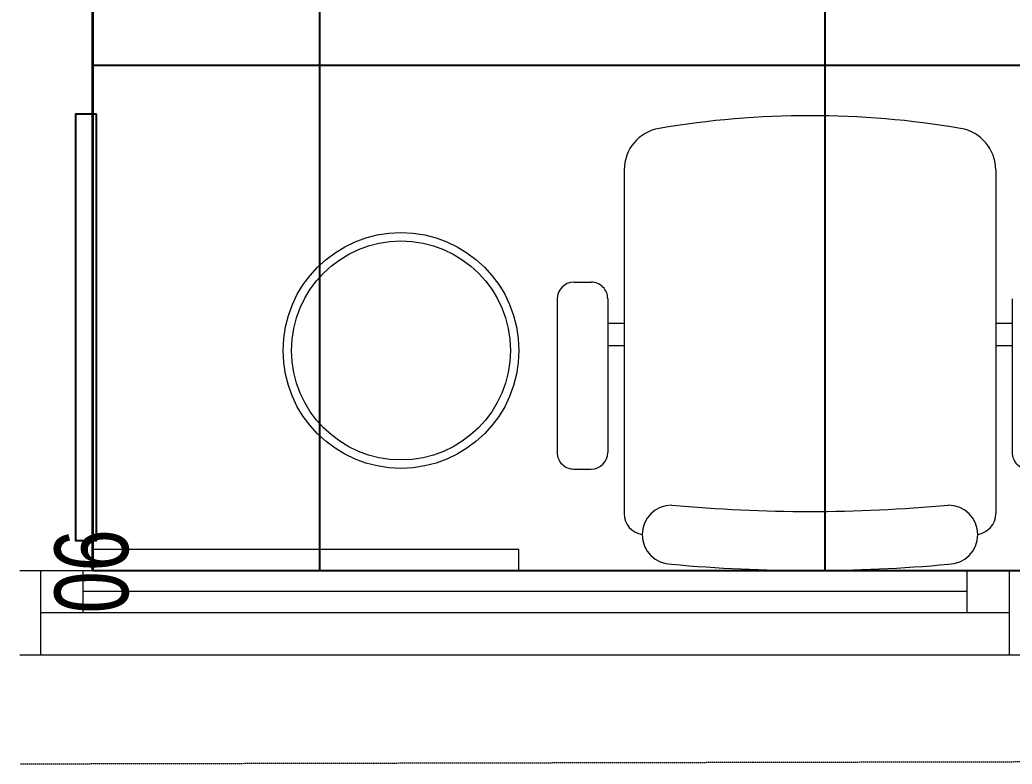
# Model space of a CAD drawing. Extents: x -509638 to 57327, y -29287 to 19916.
# Drawn here: x 25790 to 26968, y -13060 to -12176 of the extents above; entities that cross this region are included whole.
import ezdxf

# ---------------------------------------------------------------- set-up
doc = ezdxf.new("R2010")
doc.units = 0
doc.header["$LTSCALE"] = 0.25
doc.linetypes.add('01-First Floor$0$HIDDEN', pattern=[9.525, 6.35, -3.175])
doc.linetypes.add('DASHDOT', pattern=[25.4, 12.7, -6.35, 0, -6.35])
for name, color, linetype, lineweight in [('01-First Floor$0$72_EGR_EQP_TAG', 142, 'Continuous', 5), ('01-First Floor$0$Aluminum', 251, 'Continuous', 5), ('01-First Floor$0$LOADING', 253, 'Continuous', 5), ('01-First Floor$0$NEW Wall', 166, 'Continuous', 5), ('01-First Floor$0$Proj', 251, 'Continuous', 5), ('E-LITE-CLNG-CNDT', 6, 'DASHDOT', 35)]:
    doc.layers.add(name, color=color, linetype=linetype, lineweight=lineweight)
doc.layers.add('01-First Floor$0$FALSE CEILING', color=251, linetype='Continuous')
doc.layers.add('01-First Floor$0$X-WHITE glass', color=255, linetype='Continuous')
doc.styles.add('01-First Floor$0$X3G_ENTITY_257CFD', font='swisscl.ttf', dxfattribs={"height": 200})

# ---------------------------------------------------------------- blocks, each defined once
blk = doc.blocks.new('01-First Floor$0$WM00001-P')
at = {"layer": '01-First Floor$0$LOADING'}
for radius in [0.14, 0.13]:
    blk.add_circle((0, 0), radius, dxfattribs=at)
blk = doc.blocks.new('*X113')
at = {"color": 0}
for p, q in [((5, 3), (5, 3)), ((5, 3), (5, 3)), ((5, 3), (5, 3)), ((5, 3), (5, 3)), ((5, 3), (5, 3)), ((5, 3), (5, 3)), ((5, 3), (5, 3)), ((5, 3), (5, 3)), ((5, 3), (5, 3)), ((5, 3), (5, 3)), ((5, 3), (5, 3)), ((5, 3), (5, 3)), ((5, 3), (5, 3)), ((5, 3), (5, 3)), ((5, 3), (5, 3)), ((5, 3), (5, 3)), ((5, 3), (5, 3)), ((5, 3), (5, 3)), ((5, 3), (5, 3)), ((5, 3), (5, 3)), ((5, 3), (5, 3)), ((5, 3), (5, 3)), ((5, 3), (5, 3)), ((5, 3), (5, 3)), ((5, 3), (5, 3)), ((5, 3), (5, 3)), ((5, 3), (5, 3)), ((5, 3), (5, 3)), ((5, 3), (5, 3)), ((5, 3), (5, 3)), ((5, 3), (5, 3)), ((5, 3), (5, 3)), ((5, 3), (5, 3)), ((5, 3), (5, 3)), ((5, 3), (5, 3)), ((5, 3), (5, 3)), ((5, 3), (5, 3)), ((5, 3), (5, 3)), ((5, 3), (5, 3)), ((5, 3), (5, 3)), ((5, 3), (5, 3)), ((5, 3), (5, 3)), ((5, 3), (5, 3)), ((5, 3), (5, 3)), ((5, 3), (5, 3)), ((5, 3), (5, 3)), ((5, 3), (5, 3)), ((5, 3), (5, 3)), ((5, 3), (5, 3)), ((5, 3), (5, 3)), ((5, 3), (5, 3)), ((5, 3), (5, 3)), ((5, 3), (5, 3)), ((5, 3), (5, 3)), ((5, 3), (5, 3)), ((5, 3), (5, 3)), ((5, 3), (5, 3)), ((5, 3), (5, 3)), ((5, 3), (5, 3)), ((5, 3), (5, 3)), ((5, 3), (5, 3)), ((5, 3), (5, 3)), ((5, 3), (5, 3)), ((5, 3), (5, 3)), ((5, 3), (5, 3)), ((5, 3), (5, 3)), ((6, 3), (5, 3)), ((5, 3), (5, 3)), ((6, 3), (5, 3)), ((5, 3), (5, 3)), ((6, 3), (5, 3)), ((5, 3), (5, 3)), ((6, 3), (5, 3)), ((5, 3), (5, 3)), ((5, 3), (5, 3)), ((5, 3), (5, 3)), ((5, 3), (5, 3)), ((5, 3), (5, 3)), ((5, 3), (5, 3)), ((5, 3), (5, 3)), ((5, 3), (5, 3)), ((5, 3), (5, 3)), ((5, 3), (5, 3)), ((5, 3), (5, 3)), ((5, 3), (5, 3)), ((5, 3), (5, 3)), ((5, 3), (5, 3)), ((5, 3), (5, 3)), ((5, 3), (5, 3)), ((5, 3), (5, 3)), ((5, 3), (5, 3)), ((5, 3), (5, 3)), ((5, 3), (5, 3)), ((5, 3), (5, 3)), ((5, 3), (5, 3)), ((5, 3), (5, 3)), ((6, 3), (6, 3)), ((6, 3), (6, 3)), ((6, 3), (6, 3)), ((6, 3), (6, 3)), ((6, 3), (6, 3)), ((6, 3), (6, 3)), ((6, 3), (6, 3)), ((6, 3), (6, 3)), ((6, 3), (6, 3)), ((6, 3), (6, 3)), ((6, 3), (6, 3)), ((6, 3), (6, 3)), ((6, 3), (6, 3)), ((6, 3), (6, 3)), ((6, 3), (6, 3)), ((6, 3), (6, 3)), ((6, 3), (6, 3)), ((6, 3), (6, 3)), ((6, 3), (6, 3)), ((6, 3), (6, 3)), ((6, 3), (6, 3)), ((6, 3), (6, 3)), ((6, 3), (6, 3)), ((6, 3), (6, 3)), ((6, 3), (6, 3)), ((6, 3), (6, 3)), ((6, 3), (6, 3)), ((6, 3), (6, 3)), ((6, 3), (6, 3)), ((6, 3), (6, 3)), ((6, 3), (6, 3)), ((6, 3), (6, 3)), ((6, 3), (6, 3)), ((6, 3), (6, 3)), ((6, 3), (6, 3)), ((6, 3), (6, 3)), ((6, 3), (6, 3)), ((6, 3), (6, 3)), ((6, 3), (6, 3)), ((6, 3), (6, 3)), ((6, 3), (6, 3)), ((6, 3), (6, 3)), ((6, 3), (6, 3)), ((6, 3), (6, 3)), ((6, 3), (6, 3)), ((6, 3), (6, 3)), ((6, 3), (6, 3)), ((6, 3), (6, 3)), ((6, 3), (6, 3)), ((6, 3), (6, 3)), ((6, 3), (6, 3)), ((6, 3), (6, 3)), ((6, 3), (6, 3)), ((6, 3), (6, 3)), ((6, 3), (6, 3)), ((6, 3), (6, 3)), ((6, 3), (6, 3)), ((6, 3), (6, 3)), ((6, 3), (6, 3)), ((6, 3), (6, 3)), ((6, 3), (6, 3)), ((6, 3), (6, 3)), ((6, 3), (6, 3)), ((6, 3), (6, 3)), ((6, 3), (6, 3)), ((6, 3), (6, 3)), ((6, 3), (6, 3)), ((6, 3), (6, 3)), ((6, 3), (6, 3)), ((6, 3), (6, 3)), ((6, 3), (6, 3)), ((6, 3), (6, 3)), ((6, 3), (6, 3)), ((6, 3), (6, 3)), ((6, 3), (6, 3)), ((6, 3), (6, 3)), ((6, 3), (6, 3)), ((6, 3), (6, 3)), ((6, 3), (6, 3)), ((6, 3), (6, 3)), ((6, 3), (6, 3)), ((6, 3), (6, 3)), ((6, 3), (6, 3)), ((6, 3), (6, 3)), ((6, 3), (6, 3)), ((6, 3), (6, 3)), ((6, 3), (6, 3)), ((6, 3), (6, 3)), ((6, 3), (6, 3)), ((6, 3), (6, 3)), ((6, 3), (6, 3)), ((6, 3), (6, 3)), ((6, 3), (6, 3)), ((6, 3), (6, 3)), ((6, 3), (6, 3)), ((6, 3), (6, 3)), ((6, 3), (6, 3)), ((6, 3), (6, 3)), ((6, 3), (6, 3)), ((6, 3), (6, 3)), ((6, 3), (6, 3)), ((6, 3), (6, 3)), ((6, 3), (6, 3)), ((6, 3), (6, 3)), ((6, 3), (6, 3)), ((6, 3), (6, 3)), ((6, 3), (6, 3)), ((6, 3), (6, 3)), ((6, 3), (6, 3)), ((6, 3), (6, 3)), ((6, 3), (6, 3)), ((6, 3), (6, 3)), ((6, 3), (6, 3)), ((6, 3), (6, 3)), ((6, 3), (6, 3)), ((6, 3), (6, 3)), ((6, 3), (6, 3)), ((6, 3), (6, 3)), ((6, 3), (6, 3)), ((6, 3), (6, 3)), ((6, 3), (6, 3)), ((6, 3), (6, 3)), ((6, 3), (6, 3)), ((6, 3), (6, 3)), ((6, 3), (6, 3)), ((6, 3), (6, 3)), ((6, 3), (6, 3)), ((6, 3), (6, 3)), ((6, 3), (6, 3)), ((6, 3), (6, 3)), ((6, 3), (6, 3)), ((6, 3), (6, 3)), ((6, 3), (6, 3)), ((6, 3), (6, 3)), ((6, 3), (6, 3)), ((6, 3), (6, 3)), ((6, 3), (6, 3)), ((6, 3), (6, 3)), ((6, 3), (6, 3)), ((6, 3), (6, 3)), ((6, 3), (6, 3)), ((6, 3), (6, 3)), ((6, 3), (6, 3)), ((6, 3), (6, 3)), ((6, 3), (6, 3)), ((6, 3), (6, 3)), ((6, 3), (6, 3)), ((6, 3), (6, 3)), ((6, 3), (6, 3)), ((6, 3), (6, 3)), ((6, 3), (6, 3)), ((6, 3), (6, 3)), ((6, 3), (6, 3)), ((6, 3), (6, 3)), ((6, 3), (6, 3)), ((6, 3), (6, 3)), ((6, 3), (6, 3)), ((6, 3), (6, 3)), ((6, 3), (6, 3)), ((6, 3), (6, 3)), ((6, 3), (6, 3)), ((6, 3), (6, 3)), ((6, 3), (6, 3)), ((6, 3), (6, 3)), ((6, 3), (6, 3)), ((6, 3), (6, 3)), ((6, 3), (6, 3)), ((6, 3), (6, 3)), ((6, 3), (6, 3)), ((6, 3), (6, 3)), ((6, 3), (6, 3)), ((6, 3), (6, 3)), ((6, 3), (6, 3)), ((6, 3), (6, 3)), ((6, 3), (6, 3)), ((6, 3), (6, 3)), ((6, 3), (6, 3)), ((6, 3), (6, 3)), ((6, 3), (6, 3)), ((6, 3), (6, 3)), ((6, 3), (6, 3)), ((6, 3), (6, 3)), ((6, 3), (6, 3)), ((6, 3), (6, 3)), ((6, 3), (6, 3)), ((6, 3), (6, 3)), ((6, 3), (6, 3)), ((6, 3), (6, 3)), ((6, 3), (6, 3)), ((6, 3), (6, 3)), ((6, 3), (6, 3)), ((6, 3), (6, 3)), ((6, 3), (6, 3)), ((6, 3), (6, 3)), ((6, 3), (6, 3)), ((6, 3), (6, 3)), ((6, 3), (6, 3)), ((6, 3), (6, 3)), ((6, 3), (6, 3)), ((6, 3), (6, 3)), ((6, 3), (6, 3)), ((6, 3), (6, 3)), ((6, 3), (6, 3)), ((6, 3), (6, 3)), ((6, 3), (5, 3)), ((6, 3), (5, 3)), ((6, 3), (5, 3)), ((6, 3), (5, 3)), ((6, 3), (5, 3)), ((6, 3), (6, 3)), ((6, 3), (6, 3)), ((6, 3), (6, 3)), ((6, 3), (6, 3)), ((6, 3), (6, 3)), ((6, 3), (6, 3)), ((6, 3), (6, 3)), ((6, 3), (6, 3)), ((6, 3), (6, 3)), ((6, 3), (6, 3)), ((6, 3), (6, 3)), ((6, 3), (6, 3)), ((6, 3), (6, 3)), ((6, 3), (6, 3)), ((6, 3), (6, 3)), ((6, 3), (6, 3)), ((6, 3), (6, 3)), ((6, 3), (6, 3)), ((6, 3), (6, 3)), ((6, 3), (6, 3)), ((6, 3), (6, 3)), ((6, 3), (6, 3)), ((6, 3), (6, 3)), ((6, 3), (6, 3)), ((6, 3), (6, 3)), ((6, 3), (6, 3)), ((6, 3), (6, 3)), ((6, 3), (6, 3)), ((6, 3), (6, 3)), ((6, 3), (6, 3)), ((6, 3), (6, 3)), ((6, 3), (6, 3)), ((6, 3), (6, 3)), ((6, 3), (6, 3)), ((6, 3), (6, 3)), ((6, 3), (6, 3)), ((6, 3), (6, 3)), ((6, 3), (6, 3)), ((6, 3), (6, 3)), ((6, 3), (6, 3)), ((6, 3), (6, 3)), ((6, 3), (6, 3)), ((6, 3), (6, 3)), ((6, 3), (6, 3)), ((6, 3), (6, 3)), ((6, 3), (6, 3)), ((6, 3), (6, 3)), ((6, 3), (6, 3)), ((6, 3), (6, 3)), ((6, 3), (6, 3)), ((6, 3), (6, 3)), ((6, 3), (6, 3)), ((6, 3), (6, 3)), ((6, 3), (6, 3)), ((6, 3), (6, 3)), ((6, 3), (6, 3)), ((6, 3), (6, 3)), ((6, 3), (6, 3)), ((6, 3), (6, 3)), ((6, 3), (6, 3)), ((6, 3), (6, 3)), ((6, 3), (6, 3)), ((6, 3), (6, 3)), ((6, 3), (6, 3)), ((6, 3), (6, 3)), ((6, 3), (6, 3)), ((6, 3), (6, 3)), ((6, 3), (6, 3)), ((6, 3), (6, 3)), ((6, 3), (6, 3)), ((6, 3), (6, 3)), ((6, 3), (6, 3)), ((6, 3), (6, 3)), ((6, 3), (6, 3)), ((6, 3), (6, 3)), ((6, 3), (6, 3)), ((6, 3), (6, 3)), ((6, 3), (6, 3)), ((6, 3), (6, 3)), ((6, 3), (6, 3)), ((6, 3), (6, 3)), ((6, 3), (6, 3)), ((6, 3), (6, 3)), ((6, 3), (6, 3)), ((6, 3), (6, 3)), ((6, 3), (6, 3)), ((6, 3), (6, 3)), ((6, 3), (6, 3)), ((6, 3), (6, 3)), ((6, 3), (6, 3)), ((6, 3), (6, 3)), ((6, 3), (6, 3)), ((6, 3), (6, 3)), ((6, 3), (6, 3)), ((6, 3), (6, 3)), ((6, 3), (6, 3)), ((6, 3), (6, 3)), ((6, 3), (6, 3)), ((6, 3), (6, 3)), ((6, 3), (6, 3)), ((6, 3), (6, 3)), ((6, 3), (6, 3)), ((6, 3), (6, 3)), ((6, 3), (6, 3)), ((6, 3), (6, 3)), ((6, 3), (6, 3)), ((6, 3), (6, 3)), ((6, 3), (6, 3)), ((6, 3), (6, 3)), ((6, 3), (6, 3)), ((6, 3), (6, 3)), ((6, 3), (6, 3)), ((6, 3), (6, 3)), ((6, 3), (6, 3)), ((6, 3), (6, 3)), ((6, 3), (6, 3)), ((6, 3), (6, 3)), ((6, 3), (6, 3)), ((6, 3), (6, 3)), ((6, 3), (6, 3)), ((6, 3), (6, 3)), ((6, 3), (6, 3)), ((6, 3), (6, 3)), ((6, 3), (6, 3)), ((6, 3), (6, 3)), ((6, 3), (6, 3)), ((6, 3), (6, 3)), ((6, 3), (6, 3)), ((6, 3), (6, 3)), ((6, 3), (6, 3)), ((6, 3), (6, 3)), ((6, 3), (6, 3)), ((6, 3), (6, 3)), ((6, 3), (6, 3)), ((6, 3), (6, 3)), ((6, 3), (6, 3)), ((6, 3), (6, 3)), ((6, 3), (6, 3)), ((6, 3), (6, 3)), ((6, 3), (6, 3)), ((6, 3), (6, 3)), ((6, 3), (6, 3)), ((6, 3), (6, 3)), ((6, 3), (6, 3)), ((6, 3), (6, 3)), ((6, 3), (6, 3)), ((6, 3), (6, 3)), ((6, 3), (6, 3)), ((6, 3), (6, 3)), ((6, 3), (6, 3)), ((6, 3), (6, 3)), ((6, 3), (6, 3)), ((6, 3), (6, 3)), ((6, 3), (6, 3)), ((6, 3), (6, 3)), ((6, 3), (6, 3)), ((6, 3), (6, 3)), ((6, 3), (6, 3)), ((6, 3), (6, 3)), ((6, 3), (6, 3)), ((6, 3), (6, 3)), ((6, 3), (6, 3)), ((6, 3), (6, 3)), ((6, 3), (6, 3)), ((6, 3), (6, 3)), ((6, 3), (6, 3)), ((6, 3), (6, 3)), ((6, 3), (6, 3)), ((6, 3), (6, 3)), ((6, 3), (6, 3)), ((6, 3), (6, 3)), ((6, 3), (6, 3)), ((6, 3), (6, 3)), ((6, 3), (6, 3)), ((6, 3), (6, 3)), ((6, 3), (6, 3)), ((6, 3), (6, 3)), ((6, 3), (6, 3)), ((6, 3), (6, 3)), ((6, 3), (6, 3)), ((6, 3), (6, 3)), ((6, 3), (6, 3)), ((6, 3), (6, 3)), ((6, 3), (6, 3)), ((6, 3), (6, 3)), ((6, 3), (6, 3)), ((6, 3), (6, 3)), ((6, 3), (6, 3)), ((6, 3), (6, 3)), ((6, 3), (6, 3)), ((6, 3), (6, 3)), ((6, 3), (6, 3)), ((6, 3), (6, 3)), ((6, 3), (6, 3)), ((6, 3), (6, 3)), ((6, 3), (6, 3)), ((6, 3), (6, 3)), ((6, 3), (6, 3)), ((6, 3), (6, 3)), ((6, 3), (6, 3)), ((6, 3), (6, 3)), ((6, 3), (6, 3)), ((6, 3), (6, 3)), ((6, 3), (6, 3)), ((6, 3), (6, 3)), ((6, 3), (6, 3)), ((6, 3), (6, 3)), ((6, 3), (6, 3)), ((6, 3), (6, 3)), ((6, 3), (6, 3)), ((6, 3), (6, 3)), ((6, 3), (6, 3)), ((6, 3), (6, 3)), ((6, 3), (6, 3)), ((6, 3), (6, 3)), ((6, 3), (6, 3)), ((6, 3), (6, 3)), ((6, 3), (6, 3)), ((6, 3), (6, 3)), ((6, 3), (6, 3)), ((6, 3), (6, 3)), ((6, 3), (6, 3)), ((6, 3), (6, 3)), ((6, 3), (6, 3)), ((6, 3), (6, 3)), ((6, 3), (6, 3)), ((6, 3), (6, 3)), ((6, 3), (6, 3)), ((6, 3), (6, 3)), ((6, 3), (6, 3)), ((6, 3), (6, 3)), ((6, 3), (6, 3)), ((6, 3), (6, 3)), ((6, 3), (6, 3)), ((6, 3), (6, 3)), ((6, 3), (6, 3)), ((6, 3), (6, 3)), ((6, 3), (6, 3)), ((6, 3), (6, 3)), ((6, 3), (6, 3)), ((6, 3), (6, 3)), ((6, 3), (6, 3)), ((6, 3), (6, 3)), ((6, 3), (6, 3)), ((6, 3), (6, 3)), ((6, 3), (6, 3)), ((6, 3), (6, 3)), ((6, 3), (6, 3)), ((6, 3), (6, 3)), ((6, 3), (6, 3)), ((6, 3), (6, 3)), ((6, 3), (6, 3)), ((6, 3), (6, 3)), ((6, 3), (6, 3)), ((6, 3), (6, 3)), ((6, 3), (6, 3)), ((6, 3), (6, 3)), ((6, 3), (6, 3)), ((6, 3), (6, 3)), ((6, 3), (6, 3)), ((6, 3), (6, 3)), ((6, 3), (6, 3)), ((6, 3), (6, 3)), ((6, 3), (6, 3)), ((6, 3), (6, 3)), ((6, 3), (6, 3)), ((6, 3), (6, 3)), ((6, 3), (6, 3)), ((6, 3), (6, 3)), ((6, 3), (6, 3)), ((6, 3), (6, 3)), ((6, 3), (6, 3)), ((6, 3), (6, 3)), ((6, 3), (6, 3)), ((6, 3), (6, 3)), ((6, 3), (6, 3)), ((6, 3), (6, 3)), ((6, 3), (6, 3)), ((6, 3), (6, 3)), ((6, 3), (6, 3)), ((6, 3), (6, 3)), ((6, 3), (6, 3)), ((6, 3), (6, 3)), ((6, 3), (6, 3)), ((6, 3), (6, 3)), ((6, 3), (6, 3)), ((6, 3), (6, 3)), ((6, 3), (6, 3)), ((6, 3), (6, 3)), ((6, 3), (6, 3)), ((6, 3), (6, 3)), ((6, 3), (6, 3)), ((6, 3), (6, 3)), ((6, 3), (6, 3)), ((6, 3), (6, 3)), ((6, 3), (6, 3)), ((6, 3), (6, 3)), ((6, 3), (6, 3)), ((6, 3), (6, 3)), ((6, 3), (6, 3)), ((6, 3), (6, 3)), ((6, 3), (6, 3)), ((6, 3), (6, 3)), ((6, 3), (6, 3)), ((6, 3), (6, 3)), ((6, 3), (6, 3)), ((6, 3), (6, 3)), ((6, 3), (6, 3)), ((6, 3), (6, 3)), ((6, 3), (6, 3)), ((6, 3), (6, 3)), ((6, 3), (6, 3)), ((6, 3), (6, 3)), ((6, 3), (6, 3)), ((6, 3), (6, 3)), ((6, 3), (6, 3)), ((6, 3), (6, 3))]:
    blk.add_line(p, q, dxfattribs=at)
blk = doc.blocks.new('*X114')
at = {"color": 0}
for p, q in [((13, 1), (13, 1)), ((13, 1), (13, 1)), ((13, 1), (13, 1)), ((13, 1), (13, 1)), ((13, 1), (13, 1)), ((13, 1), (13, 1)), ((13, 1), (13, 1)), ((13, 1), (13, 1)), ((13, 1), (13, 1)), ((13, 1), (13, 1)), ((13, 1), (13, 1)), ((13, 1), (13, 1)), ((13, 1), (13, 1)), ((13, 1), (13, 1)), ((13, 1), (13, 1)), ((13, 1), (14, 1)), ((13, 1), (14, 1)), ((13, 1), (14, 1)), ((13, 1), (13, 1)), ((13, 1), (13, 1)), ((13, 1), (13, 1)), ((13, 1), (13, 1)), ((13, 1), (13, 1)), ((13, 1), (13, 1)), ((13, 1), (13, 1)), ((13, 1), (13, 1)), ((13, 1), (13, 1)), ((13, 1), (13, 1)), ((13, 1), (13, 1)), ((13, 1), (13, 1)), ((13, 1), (13, 1)), ((13, 1), (13, 1)), ((13, 1), (13, 1)), ((13, 1), (13, 1)), ((13, 1), (13, 1)), ((13, 1), (13, 1)), ((13, 1), (13, 1)), ((13, 1), (13, 1)), ((13, 1), (13, 1)), ((13, 1), (13, 1)), ((13, 1), (13, 1)), ((13, 1), (13, 1)), ((13, 1), (13, 1)), ((13, 1), (13, 1)), ((13, 1), (13, 1)), ((13, 1), (13, 1)), ((13, 1), (13, 1)), ((13, 1), (13, 1)), ((13, 1), (13, 1)), ((13, 1), (13, 1)), ((13, 1), (13, 1)), ((13, 1), (13, 1)), ((13, 1), (13, 1)), ((13, 1), (13, 1)), ((13, 1), (13, 1)), ((13, 1), (13, 1)), ((13, 1), (13, 1)), ((13, 1), (13, 1)), ((13, 1), (13, 1)), ((13, 1), (13, 1)), ((13, 1), (13, 1)), ((13, 1), (13, 1)), ((13, 1), (13, 1)), ((13, 1), (13, 1)), ((13, 1), (13, 1)), ((13, 1), (13, 1)), ((13, 1), (13, 1)), ((13, 1), (13, 1)), ((13, 1), (13, 1)), ((13, 1), (13, 1)), ((13, 1), (13, 1)), ((13, 1), (13, 1)), ((13, 1), (13, 1)), ((13, 1), (13, 1)), ((13, 1), (13, 1)), ((13, 1), (13, 1)), ((13, 1), (13, 1)), ((13, 1), (13, 1)), ((13, 1), (13, 1)), ((13, 1), (13, 1)), ((13, 1), (13, 1)), ((13, 1), (13, 1)), ((13, 1), (13, 1)), ((13, 1), (13, 1)), ((13, 1), (13, 1)), ((13, 1), (13, 1)), ((13, 1), (13, 1)), ((13, 1), (13, 1)), ((13, 1), (13, 1)), ((13, 1), (13, 1)), ((13, 1), (13, 1)), ((13, 1), (13, 1)), ((13, 1), (13, 1)), ((13, 1), (13, 1)), ((13, 1), (13, 1)), ((13, 1), (13, 1)), ((13, 1), (13, 1)), ((13, 1), (13, 1)), ((13, 1), (13, 1)), ((13, 1), (13, 1)), ((13, 1), (13, 1)), ((13, 1), (13, 1)), ((13, 1), (13, 1)), ((13, 1), (13, 1)), ((13, 1), (13, 1)), ((13, 1), (13, 1)), ((13, 1), (13, 1)), ((13, 1), (13, 1)), ((13, 1), (13, 1)), ((13, 1), (13, 1)), ((13, 1), (13, 1)), ((13, 1), (13, 1)), ((13, 1), (13, 1)), ((13, 1), (13, 1)), ((13, 1), (13, 1)), ((13, 1), (13, 1)), ((13, 1), (13, 1)), ((13, 1), (13, 1)), ((13, 1), (13, 1)), ((13, 1), (13, 1)), ((13, 1), (13, 1)), ((13, 1), (13, 1)), ((13, 1), (13, 1)), ((13, 1), (14, 1)), ((13, 0), (13, 0)), ((13, 0), (13, 0)), ((13, 0), (13, 0)), ((13, 0), (13, 0)), ((13, 0), (13, 0)), ((13, 0), (13, 0)), ((13, 0), (13, 0)), ((13, 0), (13, 0)), ((13, 0), (13, 0)), ((13, 0), (13, 0)), ((13, 0), (13, 0)), ((13, 0), (13, 0)), ((13, 0), (13, 0)), ((13, 0), (13, 0)), ((13, 0), (13, 0)), ((13, 0), (13, 0)), ((13, 0), (13, 0)), ((13, 0), (13, 0)), ((13, 0), (13, 0)), ((13, 0), (13, 0)), ((13, 0), (13, 0)), ((13, 0), (13, 0)), ((13, 0), (13, 0)), ((13, 0), (13, 0)), ((13, 0), (13, 0)), ((13, 0), (13, 0)), ((13, 0), (13, 0)), ((13, 0), (13, 0)), ((13, 0), (13, 0)), ((13, 0), (13, 0)), ((13, 0), (13, 0)), ((13, 0), (13, 0)), ((13, 0), (13, 0)), ((13, 0), (13, 0)), ((13, 0), (13, 0)), ((13, 0), (13, 0)), ((13, 0), (13, 0)), ((13, 0), (13, 0)), ((13, 0), (13, 0)), ((13, 0), (13, 0)), ((13, 0), (13, 0)), ((13, 0), (13, 0)), ((13, 0), (13, 0)), ((13, 0), (13, 0)), ((13, 0), (13, 0)), ((13, 0), (13, 0)), ((13, 0), (13, 0)), ((13, 0), (13, 0)), ((13, 0), (14, 0)), ((13, 0), (14, 0)), ((13, 0), (13, 0)), ((13, 0), (14, 0)), ((14, 1), (14, 1)), ((14, 1), (14, 1)), ((14, 1), (14, 1)), ((14, 1), (14, 1)), ((14, 1), (14, 1)), ((14, 1), (14, 1)), ((14, 1), (14, 1)), ((14, 1), (14, 1)), ((14, 1), (14, 1)), ((14, 1), (14, 1)), ((14, 1), (14, 1)), ((14, 1), (14, 1)), ((14, 1), (14, 1)), ((14, 1), (14, 1)), ((14, 1), (14, 1)), ((14, 1), (14, 1)), ((14, 1), (14, 1)), ((14, 1), (14, 1)), ((14, 1), (14, 1)), ((14, 1), (14, 1)), ((14, 1), (14, 1)), ((14, 1), (14, 1)), ((14, 1), (14, 1)), ((14, 1), (14, 1)), ((14, 1), (14, 1)), ((14, 1), (14, 1)), ((14, 1), (14, 1)), ((14, 1), (14, 1)), ((14, 1), (14, 1)), ((14, 1), (14, 1)), ((14, 1), (14, 1)), ((14, 1), (14, 1)), ((14, 1), (14, 1)), ((14, 1), (14, 1)), ((14, 1), (14, 1)), ((14, 1), (14, 1)), ((14, 1), (14, 1)), ((14, 1), (14, 1)), ((14, 1), (14, 1)), ((14, 1), (14, 1)), ((14, 1), (14, 1)), ((14, 1), (14, 1)), ((14, 1), (14, 1)), ((14, 1), (14, 1)), ((14, 1), (14, 1)), ((14, 1), (14, 1)), ((14, 1), (14, 1)), ((14, 1), (14, 1)), ((14, 1), (14, 1)), ((14, 1), (14, 1)), ((14, 1), (14, 1)), ((14, 1), (14, 1)), ((14, 1), (14, 1)), ((14, 1), (14, 1)), ((14, 1), (14, 1)), ((14, 1), (14, 1)), ((14, 1), (14, 1)), ((14, 1), (14, 1)), ((14, 1), (14, 1)), ((14, 1), (14, 1)), ((14, 1), (14, 1)), ((14, 1), (14, 1)), ((14, 1), (14, 1)), ((14, 1), (14, 1)), ((14, 1), (14, 1)), ((14, 1), (14, 1)), ((14, 1), (14, 1)), ((14, 1), (14, 1)), ((14, 1), (14, 1)), ((14, 1), (14, 1)), ((14, 1), (14, 1)), ((14, 1), (14, 1)), ((14, 1), (14, 1)), ((14, 1), (14, 1)), ((14, 1), (14, 1)), ((14, 1), (14, 1)), ((14, 1), (14, 1)), ((14, 1), (14, 1)), ((14, 1), (14, 1)), ((14, 1), (14, 1)), ((14, 1), (14, 1)), ((14, 1), (14, 1)), ((14, 1), (14, 1)), ((14, 1), (14, 1)), ((14, 1), (14, 1)), ((14, 1), (14, 1)), ((14, 1), (14, 1)), ((14, 1), (14, 1)), ((14, 1), (14, 1)), ((14, 1), (14, 1)), ((14, 1), (14, 1)), ((14, 1), (14, 1)), ((14, 1), (14, 1)), ((14, 1), (14, 1)), ((14, 0), (14, 0)), ((14, 0), (14, 0)), ((14, 0), (14, 0)), ((14, 0), (14, 0)), ((14, 0), (14, 0)), ((14, 0), (14, 0)), ((14, 0), (14, 0)), ((14, 0), (14, 0)), ((14, 0), (14, 0)), ((14, 0), (14, 0)), ((14, 0), (14, 0)), ((14, 0), (14, 0)), ((14, 0), (14, 0)), ((14, 0), (14, 0)), ((14, 0), (14, 0)), ((14, 0), (14, 0)), ((14, 0), (14, 0)), ((14, 0), (14, 0)), ((14, 0), (14, 0)), ((14, 0), (14, 0)), ((14, 0), (14, 0)), ((14, 0), (14, 0)), ((14, 0), (14, 0)), ((14, 0), (14, 0)), ((14, 0), (14, 0)), ((14, 0), (14, 0)), ((14, 0), (14, 0)), ((14, 0), (14, 0)), ((14, 0), (14, 0)), ((14, 0), (14, 0)), ((14, 0), (14, 0)), ((14, 0), (14, 0)), ((14, 0), (14, 0)), ((14, 0), (14, 0)), ((14, 0), (14, 0)), ((14, 0), (14, 0)), ((14, 0), (14, 0)), ((14, 0), (14, 0)), ((14, 0), (14, 0)), ((14, 0), (14, 0)), ((14, 0), (14, 0)), ((14, 0), (14, 0)), ((14, 0), (14, 0)), ((14, 0), (14, 0)), ((14, 0), (14, 0)), ((14, 0), (14, 0)), ((14, 0), (14, 0)), ((14, 0), (14, 0)), ((13, 0), (13, 0)), ((13, 0), (14, 0)), ((13, 0), (13, 0)), ((13, 0), (14, 0)), ((13, 0), (13, 0)), ((13, 0), (14, 0)), ((13, 0), (13, 0)), ((13, 0), (13, 0)), ((13, 0), (13, 0)), ((13, 0), (13, 0)), ((13, 0), (14, 0)), ((13, 0), (13, 0)), ((13, 0), (14, 0)), ((13, 0), (13, 0)), ((13, 0), (14, 0)), ((13, 0), (13, 0)), ((13, 0), (14, 0)), ((13, 0), (13, 0)), ((13, 0), (14, 0)), ((13, 0), (13, 0)), ((13, 0), (14, 0)), ((13, 0), (13, 0)), ((13, 0), (14, 0)), ((13, 0), (13, 0)), ((13, 0), (13, 0)), ((13, 0), (13, 0)), ((13, 0), (14, 0)), ((13, 0), (13, 0)), ((13, 0), (14, 0)), ((13, 0), (13, 0)), ((13, 0), (14, 0)), ((13, 0), (13, 0)), ((13, 0), (14, 0)), ((13, 0), (13, 0)), ((13, 0), (13, 0)), ((13, 0), (13, 0)), ((13, 0), (13, 0)), ((13, 0), (13, 0)), ((13, 0), (13, 0)), ((13, 0), (13, 0)), ((13, 0), (13, 0)), ((13, 0), (13, 0)), ((13, 0), (13, 0)), ((13, 0), (13, 0)), ((13, 0), (13, 0)), ((13, 0), (13, 0)), ((13, 0), (13, 0)), ((13, 0), (13, 0)), ((13, 0), (13, 0)), ((13, 0), (13, 0)), ((13, 0), (13, 0)), ((13, 0), (13, 0)), ((13, 0), (13, 0)), ((13, 0), (13, 0)), ((13, 0), (13, 0)), ((13, 0), (13, 0)), ((13, 0), (13, 0)), ((13, 0), (13, 0)), ((13, 0), (13, 0)), ((13, 0), (13, 0)), ((13, 0), (13, 0)), ((13, 0), (13, 0)), ((13, 0), (13, 0)), ((13, 0), (13, 0)), ((13, -1), (13, -1)), ((13, -1), (13, -1)), ((13, -1), (13, -1)), ((13, -1), (13, -1)), ((13, -1), (13, -1)), ((13, -1), (14, -1)), ((13, -1), (13, -1)), ((14, 0), (14, 0)), ((14, 0), (14, 0)), ((14, 0), (14, 0)), ((14, 0), (14, 0)), ((14, 0), (14, 0)), ((14, 0), (14, 0)), ((14, 0), (14, 0)), ((14, 0), (14, 0)), ((14, 0), (14, 0)), ((14, 0), (14, 0)), ((14, 0), (14, 0)), ((14, 0), (14, 0)), ((14, 0), (14, 0)), ((14, 0), (14, 0)), ((14, 0), (14, 0)), ((13, 0), (14, 0)), ((14, 0), (14, 0)), ((14, 0), (14, 0)), ((14, 0), (14, 0)), ((14, 0), (14, 0)), ((14, 0), (14, 0)), ((14, 0), (14, 0)), ((14, 0), (14, 0)), ((14, 0), (14, 0)), ((14, 0), (14, 0)), ((14, 0), (14, 0)), ((14, 0), (14, 0)), ((14, 0), (14, 0)), ((14, 0), (14, 0)), ((14, 0), (14, 0)), ((14, 0), (14, 0)), ((14, 0), (14, 0)), ((14, 0), (14, 0)), ((14, 0), (14, 0)), ((14, 0), (14, 0)), ((14, 0), (14, 0)), ((14, 0), (14, 0)), ((14, 0), (14, 0)), ((14, 0), (14, 0)), ((14, 0), (14, 0)), ((14, 0), (14, 0)), ((14, 0), (14, 0)), ((14, 0), (14, 0)), ((14, 0), (14, 0)), ((14, 0), (14, 0)), ((14, 0), (14, 0)), ((14, 0), (14, 0)), ((14, 0), (14, 0)), ((14, 0), (14, 0)), ((14, 0), (14, 0)), ((14, -1), (14, -1)), ((14, -1), (14, -1)), ((14, -1), (14, -1)), ((14, -1), (14, -1)), ((14, -1), (14, -1))]:
    blk.add_line(p, q, dxfattribs=at)
blk = doc.blocks.new('01-First Floor$0$GF21018-P')
at = {"color": 0}
for p, q in [((-0.2207, 0.4756), (-0.2207, 0.0675)), ((0.2205, 0.4756), (0.2205, 0.0675)), ((-0.2806, 0.3422), (-0.2598, 0.3422)), ((-0.3002, 0.3226), (-0.3002, 0.14)), ((-0.2402, 0.3226), (-0.2402, 0.14)), ((0.24, 0.3226), (0.24, 0.14)), ((-0.2402, 0.2937), (-0.2207, 0.2937)), ((0.2205, 0.2937), (0.24, 0.2937)), ((-0.2402, 0.2671), (-0.2207, 0.2671)), ((0.2205, 0.2671), (0.24, 0.2671)), ((-0.2806, 0.1204), (-0.2598, 0.1204))]:
    blk.add_line(p, q, dxfattribs=at)
for points in [[(0.24, 0.2937), (0.24, 0.2937), (0.24, 0.2937), (0.24, 0.2937), (0.24, 0.2937), (0.24, 0.2937), (0.24, 0.2937), (0.24, 0.2937), (0.24, 0.2937), (0.24, 0.2937), (0.24, 0.2937), (0.24, 0.2937), (0.24, 0.2937), (0.24, 0.2937), (0.24, 0.2937), (0.24, 0.2937), (0.24, 0.2937), (0.24, 0.2937), (0.24, 0.2937), (0.24, 0.2937), (0.24, 0.2937), (0.24, 0.2937), (0.24, 0.2937), (0.24, 0.2937), (0.24, 0.2937), (0.24, 0.2937), (0.24, 0.2937), (0.24, 0.2937), (0.24, 0.2937), (0.24, 0.2937), (0.24, 0.2937), (0.24, 0.2937), (0.24, 0.2937), (0.24, 0.2937), (0.24, 0.2937), (0.24, 0.2937), (0.24, 0.2937), (0.24, 0.2937), (0.24, 0.2937), (0.24, 0.2937), (0.24, 0.2937), (0.24, 0.2937), (0.24, 0.2937), (0.24, 0.2937), (0.24, 0.2937), (0.24, 0.2937), (0.24, 0.2937), (0.24, 0.2937), (0.24, 0.2937), (0.24, 0.2937), (0.24, 0.2937), (0.24, 0.2937), (0.24, 0.2937), (0.24, 0.2937), (0.24, 0.2937), (0.24, 0.2937), (0.24, 0.2937), (0.24, 0.2937), (0.24, 0.2937), (0.24, 0.2937), (0.24, 0.2937), (0.24, 0.2937), (0.24, 0.2937), (0.24, 0.2937), (0.24, 0.2937), (0.24, 0.2937), (0.24, 0.2937), (0.24, 0.2937), (0.24, 0.2937), (0.24, 0.2937), (0.24, 0.2937), (0.24, 0.2937), (0.24, 0.2937), (0.24, 0.2937), (0.24, 0.2937), (0.24, 0.2937), (0.24, 0.2937), (0.24, 0.2937), (0.24, 0.2937), (0.24, 0.2937), (0.24, 0.2937), (0.24, 0.2937), (0.24, 0.2937), (0.24, 0.2937), (0.24, 0.2937), (0.24, 0.2937), (0.24, 0.2937), (0.24, 0.2937), (0.24, 0.2937), (0.24, 0.2937), (0.24, 0.2937), (0.24, 0.2937), (0.24, 0.2937), (0.24, 0.2937), (0.24, 0.2937), (0.24, 0.2937), (0.24, 0.2937), (0.24, 0.2937), (0.24, 0.2937), (0.24, 0.2937), (0.24, 0.2937), (0.24, 0.2937), (0.24, 0.2937), (0.24, 0.2937), (0.24, 0.2937), (0.24, 0.2937), (0.24, 0.2937), (0.24, 0.2937), (0.24, 0.2937), (0.24, 0.2937), (0.24, 0.2937), (0.24, 0.2937), (0.24, 0.2937), (0.24, 0.2937), (0.24, 0.2937), (0.24, 0.2937), (0.24, 0.2937), (0.24, 0.2937), (0.24, 0.2937), (0.24, 0.2937), (0.24, 0.2937), (0.24, 0.2937), (0.24, 0.2937), (0.24, 0.2937), (0.24, 0.2937), (0.24, 0.2937), (0.24, 0.2937), (0.24, 0.2937), (0.24, 0.2937), (0.24, 0.2937), (0.24, 0.2937), (0.24, 0.2937), (0.24, 0.2937), (0.24, 0.2937), (0.24, 0.2937), (0.24, 0.2937), (0.24, 0.2937), (0.24, 0.2937), (0.24, 0.2937), (0.24, 0.2937), (0.24, 0.2937), (0.24, 0.2937), (0.24, 0.2937), (0.24, 0.2937), (0.24, 0.2937), (0.24, 0.2937), (0.24, 0.2937), (0.24, 0.2937), (0.24, 0.2937), (0.24, 0.2937), (0.24, 0.2937), (0.24, 0.2937), (0.24, 0.2937), (0.24, 0.2937), (0.24, 0.2937), (0.24, 0.2937), (0.24, 0.2937), (0.24, 0.2937), (0.24, 0.2937), (0.24, 0.2937), (0.24, 0.2937), (0.24, 0.2937), (0.24, 0.2937), (0.24, 0.2937), (0.24, 0.2937), (0.24, 0.2937), (0.24, 0.2937), (0.24, 0.2937), (0.24, 0.2937), (0.24, 0.2937), (0.24, 0.2937), (0.24, 0.2937), (0.24, 0.2937), (0.24, 0.2937), (0.24, 0.2937), (0.24, 0.2937), (0.24, 0.2937), (0.24, 0.2937), (0.24, 0.2937), (0.24, 0.2937), (0.24, 0.2937), (0.24, 0.2937), (0.24, 0.2937), (0.24, 0.2937), (0.24, 0.2937), (0.24, 0.2937), (0.24, 0.2937), (0.24, 0.2937), (0.24, 0.2937), (0.24, 0.2937), (0.24, 0.2937), (0.24, 0.2937), (0.24, 0.2937), (0.24, 0.2937), (0.24, 0.2937), (0.24, 0.2937), (0.24, 0.2937), (0.24, 0.2937), (0.24, 0.2937), (0.24, 0.2937), (0.24, 0.2937), (0.24, 0.2937), (0.24, 0.2937), (0.24, 0.2937), (0.24, 0.2937), (0.24, 0.2937), (0.24, 0.2937), (0.24, 0.2937), (0.24, 0.2937), (0.24, 0.2937), (0.24, 0.2937), (0.24, 0.2937), (0.24, 0.2937), (0.24, 0.2937), (0.24, 0.2937), (0.24, 0.2937), (0.24, 0.2937), (0.24, 0.2937), (0.24, 0.2937), (0.24, 0.2937), (0.24, 0.2937), (0.24, 0.2937), (0.24, 0.2937), (0.24, 0.2937), (0.24, 0.2937), (0.24, 0.2937), (0.24, 0.2937), (0.24, 0.2937), (0.24, 0.2937), (0.24, 0.2937), (0.24, 0.2937), (0.24, 0.2937), (0.24, 0.2937), (0.24, 0.2937), (0.24, 0.2937), (0.24, 0.2937), (0.24, 0.2937), (0.24, 0.2937), (0.24, 0.2937), (0.24, 0.2937), (0.24, 0.2937), (0.24, 0.2937), (0.24, 0.2937), (0.24, 0.2937), (0.24, 0.2937), (0.24, 0.2937), (0.24, 0.2937), (0.24, 0.2937), (0.24, 0.2937), (0.24, 0.2937), (0.24, 0.2937), (0.24, 0.2937), (0.24, 0.2937), (0.24, 0.2937), (0.24, 0.2937), (0.24, 0.2937), (0.24, 0.2937), (0.24, 0.2937), (0.24, 0.2937), (0.24, 0.2937), (0.24, 0.2937), (0.24, 0.2937), (0.24, 0.2937), (0.24, 0.2937), (0.24, 0.2937), (0.24, 0.2937), (0.24, 0.2937), (0.24, 0.2937), (0.24, 0.2937), (0.24, 0.2937), (0.24, 0.2937), (0.24, 0.2937), (0.24, 0.2937), (0.24, 0.2937), (0.24, 0.2937), (0.24, 0.2937), (0.24, 0.2937)], [(0.24, 0.2937), (0.24, 0.2937), (0.24, 0.2937), (0.24, 0.2937), (0.24, 0.2937), (0.24, 0.2937), (0.24, 0.2937), (0.24, 0.2937), (0.24, 0.2937), (0.24, 0.2937), (0.24, 0.2937), (0.24, 0.2937), (0.24, 0.2937), (0.24, 0.2937), (0.24, 0.2937), (0.24, 0.2937), (0.24, 0.2937), (0.24, 0.2937), (0.24, 0.2937), (0.24, 0.2937), (0.24, 0.2937), (0.24, 0.2937), (0.24, 0.2937), (0.24, 0.2937), (0.24, 0.2937), (0.24, 0.2937), (0.24, 0.2937), (0.24, 0.2937), (0.24, 0.2937), (0.24, 0.2937), (0.24, 0.2937), (0.24, 0.2937), (0.24, 0.2937), (0.24, 0.2937), (0.24, 0.2937), (0.24, 0.2937), (0.24, 0.2937), (0.24, 0.2937), (0.24, 0.2937), (0.24, 0.2937), (0.24, 0.2937), (0.24, 0.2937), (0.24, 0.2937), (0.24, 0.2937), (0.24, 0.2937), (0.24, 0.2937), (0.24, 0.2937), (0.24, 0.2937), (0.24, 0.2937), (0.24, 0.2937), (0.24, 0.2937), (0.24, 0.2937), (0.24, 0.2937), (0.24, 0.2937), (0.24, 0.2937), (0.24, 0.2937), (0.24, 0.2937), (0.24, 0.2937), (0.24, 0.2937), (0.24, 0.2937), (0.24, 0.2937), (0.24, 0.2937), (0.24, 0.2937), (0.24, 0.2937), (0.24, 0.2937), (0.24, 0.2937), (0.24, 0.2937), (0.24, 0.2937), (0.24, 0.2937), (0.24, 0.2937), (0.24, 0.2937), (0.24, 0.2937), (0.24, 0.2937), (0.24, 0.2937), (0.24, 0.2937), (0.24, 0.2937), (0.24, 0.2937), (0.24, 0.2937), (0.24, 0.2937), (0.24, 0.2937), (0.24, 0.2937), (0.24, 0.2937), (0.24, 0.2937), (0.24, 0.2937), (0.24, 0.2937), (0.24, 0.2937), (0.24, 0.2937), (0.24, 0.2937), (0.24, 0.2937), (0.24, 0.2937), (0.24, 0.2937), (0.24, 0.2937), (0.24, 0.2937), (0.24, 0.2937), (0.24, 0.2937), (0.24, 0.2937), (0.24, 0.2937), (0.24, 0.2937), (0.24, 0.2937), (0.24, 0.2937), (0.24, 0.2937), (0.24, 0.2937), (0.24, 0.2937), (0.24, 0.2937), (0.24, 0.2937), (0.24, 0.2937), (0.24, 0.2937), (0.24, 0.2937), (0.24, 0.2937), (0.24, 0.2937), (0.24, 0.2937), (0.24, 0.2937), (0.24, 0.2937), (0.24, 0.2937), (0.24, 0.2937), (0.24, 0.2937), (0.24, 0.2937), (0.24, 0.2937), (0.24, 0.2937), (0.24, 0.2937), (0.24, 0.2937), (0.24, 0.2937), (0.24, 0.2937), (0.24, 0.2937), (0.24, 0.2937), (0.24, 0.2937), (0.24, 0.2937), (0.24, 0.2937), (0.24, 0.2937), (0.24, 0.2937), (0.24, 0.2937), (0.24, 0.2937), (0.24, 0.2937), (0.24, 0.2937), (0.24, 0.2937), (0.24, 0.2937), (0.24, 0.2937), (0.24, 0.2937), (0.24, 0.2937), (0.24, 0.2937), (0.24, 0.2937), (0.24, 0.2937), (0.24, 0.2937), (0.24, 0.2937), (0.24, 0.2937), (0.24, 0.2937), (0.24, 0.2937), (0.24, 0.2937), (0.24, 0.2937), (0.24, 0.2937), (0.24, 0.2937), (0.24, 0.2937), (0.24, 0.2937), (0.24, 0.2937), (0.24, 0.2937), (0.24, 0.2937), (0.24, 0.2937), (0.24, 0.2937), (0.24, 0.2937), (0.24, 0.2937), (0.24, 0.2937), (0.24, 0.2937), (0.24, 0.2937), (0.24, 0.2937), (0.24, 0.2937), (0.24, 0.2937), (0.24, 0.2937), (0.24, 0.2937), (0.24, 0.2937), (0.24, 0.2937), (0.24, 0.2937), (0.24, 0.2937), (0.24, 0.2937), (0.24, 0.2937), (0.24, 0.2937), (0.24, 0.2937), (0.24, 0.2937), (0.24, 0.2937), (0.24, 0.2937), (0.24, 0.2937), (0.24, 0.2937), (0.24, 0.2937), (0.24, 0.2937), (0.24, 0.2937), (0.24, 0.2937), (0.24, 0.2937), (0.24, 0.2937), (0.24, 0.2937), (0.24, 0.2937), (0.24, 0.2937), (0.24, 0.2937), (0.24, 0.2937), (0.24, 0.2937), (0.24, 0.2937), (0.24, 0.2937), (0.24, 0.2937), (0.24, 0.2937), (0.24, 0.2937), (0.24, 0.2937), (0.24, 0.2937), (0.24, 0.2937), (0.24, 0.2937), (0.24, 0.2937), (0.24, 0.2937), (0.24, 0.2937), (0.24, 0.2937), (0.24, 0.2937), (0.24, 0.2937), (0.24, 0.2937), (0.24, 0.2937), (0.24, 0.2937), (0.24, 0.2937), (0.24, 0.2937), (0.24, 0.2937), (0.24, 0.2937), (0.24, 0.2937), (0.24, 0.2937), (0.24, 0.2937), (0.24, 0.2937)], [(0.24, 0.2937), (0.24, 0.2937), (0.24, 0.2937), (0.24, 0.2937), (0.24, 0.2937), (0.24, 0.2937), (0.24, 0.2937), (0.24, 0.2937), (0.24, 0.2937), (0.24, 0.2937), (0.24, 0.2937), (0.24, 0.2937), (0.24, 0.2937), (0.24, 0.2937), (0.24, 0.2937), (0.24, 0.2937), (0.24, 0.2937), (0.24, 0.2937), (0.24, 0.2937), (0.24, 0.2937), (0.24, 0.2937), (0.24, 0.2937), (0.24, 0.2937), (0.24, 0.2937), (0.24, 0.2937), (0.24, 0.2937), (0.24, 0.2937), (0.24, 0.2937), (0.24, 0.2937), (0.24, 0.2937), (0.24, 0.2937), (0.24, 0.2937), (0.24, 0.2937), (0.24, 0.2937), (0.24, 0.2937), (0.24, 0.2937), (0.24, 0.2937), (0.24, 0.2937), (0.24, 0.2937), (0.24, 0.2937), (0.24, 0.2937), (0.24, 0.2937), (0.24, 0.2937), (0.24, 0.2937), (0.24, 0.2937), (0.24, 0.2937), (0.24, 0.2937), (0.24, 0.2937), (0.24, 0.2937), (0.24, 0.2937), (0.24, 0.2937), (0.24, 0.2937), (0.24, 0.2937), (0.24, 0.2937), (0.24, 0.2937), (0.24, 0.2937), (0.24, 0.2937), (0.24, 0.2937), (0.24, 0.2937), (0.24, 0.2937), (0.24, 0.2937), (0.24, 0.2937), (0.24, 0.2937), (0.24, 0.2937), (0.24, 0.2937), (0.24, 0.2937), (0.24, 0.2937), (0.24, 0.2937), (0.24, 0.2937), (0.24, 0.2937), (0.24, 0.2937), (0.24, 0.2937), (0.24, 0.2937), (0.24, 0.2937), (0.24, 0.2937), (0.24, 0.2937), (0.24, 0.2937), (0.24, 0.2937), (0.24, 0.2937), (0.24, 0.2937), (0.24, 0.2937), (0.24, 0.2937), (0.24, 0.2937), (0.24, 0.2937), (0.24, 0.2937), (0.24, 0.2937), (0.24, 0.2937), (0.24, 0.2937), (0.24, 0.2937), (0.24, 0.2937), (0.24, 0.2937), (0.24, 0.2937), (0.24, 0.2937), (0.24, 0.2937), (0.24, 0.2937), (0.24, 0.2937), (0.24, 0.2937), (0.24, 0.2937), (0.24, 0.2937), (0.24, 0.2937), (0.24, 0.2937), (0.24, 0.2937), (0.24, 0.2937), (0.24, 0.2937), (0.24, 0.2937), (0.24, 0.2937), (0.24, 0.2937), (0.24, 0.2937), (0.24, 0.2937), (0.24, 0.2937), (0.24, 0.2937), (0.24, 0.2937), (0.24, 0.2937), (0.24, 0.2937), (0.24, 0.2937), (0.24, 0.2937), (0.24, 0.2937), (0.24, 0.2937), (0.24, 0.2937), (0.24, 0.2937), (0.24, 0.2937), (0.24, 0.2937), (0.24, 0.2937), (0.24, 0.2937), (0.24, 0.2937), (0.24, 0.2937), (0.24, 0.2937), (0.24, 0.2937), (0.24, 0.2937), (0.24, 0.2937), (0.24, 0.2937), (0.24, 0.2937), (0.24, 0.2937), (0.24, 0.2937), (0.24, 0.2937), (0.24, 0.2937), (0.24, 0.2937), (0.24, 0.2937), (0.24, 0.2937), (0.24, 0.2937), (0.24, 0.2937), (0.24, 0.2937), (0.24, 0.2937), (0.24, 0.2937), (0.24, 0.2937), (0.24, 0.2937), (0.24, 0.2937), (0.24, 0.2937), (0.24, 0.2937), (0.24, 0.2937), (0.24, 0.2937), (0.24, 0.2937), (0.24, 0.2937), (0.24, 0.2937), (0.24, 0.2937), (0.24, 0.2937), (0.24, 0.2937), (0.24, 0.2937), (0.24, 0.2937), (0.24, 0.2937), (0.24, 0.2937), (0.24, 0.2937), (0.24, 0.2937), (0.24, 0.2937), (0.24, 0.2937), (0.24, 0.2937), (0.24, 0.2937), (0.24, 0.2937), (0.24, 0.2937), (0.24, 0.2937), (0.24, 0.2937), (0.24, 0.2937), (0.24, 0.2937), (0.24, 0.2937), (0.24, 0.2937), (0.24, 0.2937), (0.24, 0.2937), (0.24, 0.2937), (0.24, 0.2937), (0.24, 0.2937), (0.24, 0.2937), (0.24, 0.2937), (0.24, 0.2937), (0.24, 0.2937), (0.24, 0.2937), (0.24, 0.2937), (0.24, 0.2937), (0.24, 0.2937), (0.24, 0.2937), (0.24, 0.2937), (0.24, 0.2937), (0.24, 0.2937), (0.24, 0.2937), (0.24, 0.2937), (0.24, 0.2937), (0.24, 0.2937), (0.24, 0.2937), (0.24, 0.2937), (0.24, 0.2937), (0.24, 0.2937), (0.24, 0.2937), (0.24, 0.2937), (0.24, 0.2937), (0.24, 0.2937), (0.24, 0.2937), (0.24, 0.2937), (0.24, 0.2937), (0.24, 0.2937), (0.24, 0.2937), (0.24, 0.2937), (0.24, 0.2937), (0.24, 0.2937), (0.24, 0.2937), (0.24, 0.2937)]]:
    blk.add_lwpolyline(points, close=True, dxfattribs=at)
for centre, radius, start, end in [((-0.0001, -0.5295), 1.0695, 80.3671, 99.6329), ((-0.1707, 0.4756), 0.05, 99.6329, 180), ((0.1705, 0.4756), 0.05, 0, 80.3671), ((-0.2806, 0.3226), 0.0196, 90, 180), ((-0.2598, 0.3226), 0.0196, 360, 90), ((-0.2806, 0.14), 0.0196, 180, 270), ((-0.2598, 0.14), 0.0196, 270, 360), ((0.2596, 0.14), 0.0196, 180, 270), ((-0.1643, 0.0425), 0.0351, 90, 270), ((0, 1.8467), 1.7767, 264.6946, 275.3053), ((0.1641, 0.0425), 0.0351, 270, 90), ((-0.1957, 0.0675), 0.025, 180, 261.4721), ((0.1955, 0.0675), 0.025, 278.5279, 360), ((0, 1.8314), 1.8314, 264.8532, 275.147)]:
    blk.add_arc(centre, radius, start, end, dxfattribs=at)
at = {"layer": '01-First Floor$0$NEW Wall', "color": 0, "linetype": 'Continuous'}
for points in [[(0.24, 0.2937), (0.24, 0.2937), (0.24, 0.2937), (0.24, 0.2937), (0.24, 0.2937), (0.24, 0.2937), (0.24, 0.2937), (0.24, 0.2937)], [(0.24, 0.2937), (0.24, 0.2937), (0.24, 0.2937), (0.24, 0.2937), (0.24, 0.2937), (0.24, 0.2937), (0.24, 0.2937)], [(0.24, 0.2937), (0.24, 0.2937), (0.24, 0.2937), (0.24, 0.2937), (0.24, 0.2937), (0.24, 0.2937), (0.24, 0.2937), (0.24, 0.2937), (0.24, 0.2937)], [(0.24, 0.2937), (0.24, 0.2937), (0.24, 0.2937), (0.24, 0.2937), (0.24, 0.2937), (0.24, 0.2937), (0.24, 0.2937), (0.24, 0.2937), (0.24, 0.2937), (0.24, 0.2937)], [(0.24, 0.2937), (0.24, 0.2937), (0.24, 0.2937), (0.24, 0.2937), (0.24, 0.2937), (0.24, 0.2937), (0.24, 0.2937), (0.24, 0.2937), (0.24, 0.2937), (0.24, 0.2937), (0.24, 0.2937), (0.24, 0.2937), (0.24, 0.2937), (0.24, 0.2937), (0.24, 0.2937)], [(0.24, 0.2937), (0.24, 0.2937), (0.24, 0.2937), (0.24, 0.2937), (0.24, 0.2937), (0.24, 0.2937), (0.24, 0.2937), (0.24, 0.2937), (0.24, 0.2937), (0.24, 0.2937)], [(0.24, 0.2937), (0.24, 0.2937), (0.24, 0.2937), (0.24, 0.2937), (0.24, 0.2937), (0.24, 0.2937), (0.24, 0.2937), (0.24, 0.2937), (0.24, 0.2937), (0.24, 0.2937)], [(0.24, 0.2937), (0.24, 0.2937), (0.24, 0.2937), (0.24, 0.2937), (0.24, 0.2937), (0.24, 0.2937), (0.24, 0.2937), (0.24, 0.2937), (0.24, 0.2937), (0.24, 0.2937)], [(0.24, 0.2937), (0.24, 0.2937), (0.24, 0.2937), (0.24, 0.2937), (0.24, 0.2937), (0.24, 0.2937), (0.24, 0.2937), (0.24, 0.2937), (0.24, 0.2937), (0.24, 0.2937), (0.24, 0.2937), (0.24, 0.2937), (0.24, 0.2937), (0.24, 0.2937), (0.24, 0.2937), (0.24, 0.2937), (0.24, 0.2937), (0.24, 0.2937)], [(0.24, 0.2937), (0.24, 0.2937), (0.24, 0.2937), (0.24, 0.2937), (0.24, 0.2937), (0.24, 0.2937), (0.24, 0.2937), (0.24, 0.2937), (0.24, 0.2937), (0.24, 0.2937), (0.24, 0.2937), (0.24, 0.2937)], [(0.24, 0.2937), (0.24, 0.2937), (0.24, 0.2937), (0.24, 0.2937), (0.24, 0.2937), (0.24, 0.2937), (0.24, 0.2937)], [(0.24, 0.2937), (0.24, 0.2937), (0.24, 0.2937), (0.24, 0.2937), (0.24, 0.2937), (0.24, 0.2937), (0.24, 0.2937), (0.24, 0.2937), (0.24, 0.2937), (0.24, 0.2937), (0.24, 0.2937), (0.24, 0.2937), (0.24, 0.2937), (0.24, 0.2937), (0.24, 0.2937), (0.24, 0.2937), (0.24, 0.2937), (0.24, 0.2937), (0.24, 0.2937), (0.24, 0.2937), (0.24, 0.2937), (0.24, 0.2937), (0.24, 0.2937), (0.24, 0.2937), (0.24, 0.2937), (0.24, 0.2937), (0.24, 0.2937), (0.24, 0.2937), (0.24, 0.2937), (0.24, 0.2937), (0.24, 0.2937), (0.24, 0.2937), (0.24, 0.2937), (0.24, 0.2937), (0.24, 0.2937), (0.24, 0.2937), (0.24, 0.2937), (0.24, 0.2937), (0.24, 0.2937), (0.24, 0.2937), (0.24, 0.2937), (0.24, 0.2937), (0.24, 0.2937), (0.24, 0.2937), (0.24, 0.2937), (0.24, 0.2937), (0.24, 0.2937), (0.24, 0.2937), (0.24, 0.2937), (0.24, 0.2937), (0.24, 0.2937), (0.24, 0.2937), (0.24, 0.2937), (0.24, 0.2937), (0.24, 0.2937), (0.24, 0.2937), (0.24, 0.2937), (0.24, 0.2937), (0.24, 0.2937), (0.24, 0.2937), (0.24, 0.2937), (0.24, 0.2937), (0.24, 0.2937), (0.24, 0.2937), (0.24, 0.2937), (0.24, 0.2937), (0.24, 0.2937), (0.24, 0.2937), (0.24, 0.2937), (0.24, 0.2937), (0.24, 0.2937), (0.24, 0.2937), (0.24, 0.2937), (0.24, 0.2937), (0.24, 0.2937), (0.24, 0.2937), (0.24, 0.2937), (0.24, 0.2937), (0.24, 0.2937), (0.24, 0.2937), (0.24, 0.2937), (0.24, 0.2937), (0.24, 0.2937), (0.24, 0.2937), (0.24, 0.2937), (0.24, 0.2937), (0.24, 0.2937), (0.24, 0.2937), (0.24, 0.2937), (0.24, 0.2937), (0.24, 0.2937), (0.24, 0.2937), (0.24, 0.2937), (0.24, 0.2937), (0.24, 0.2937), (0.24, 0.2937), (0.24, 0.2937), (0.24, 0.2937), (0.24, 0.2937), (0.24, 0.2937), (0.24, 0.2937), (0.24, 0.2937), (0.24, 0.2937), (0.24, 0.2937), (0.24, 0.2937), (0.24, 0.2937), (0.24, 0.2937), (0.24, 0.2937), (0.24, 0.2937), (0.24, 0.2937), (0.24, 0.2937)], [(0.24, 0.2937), (0.24, 0.2937), (0.24, 0.2937), (0.24, 0.2937), (0.24, 0.2937), (0.24, 0.2937), (0.24, 0.2937), (0.24, 0.2937), (0.24, 0.2937), (0.24, 0.2937), (0.24, 0.2937), (0.24, 0.2937), (0.24, 0.2937), (0.24, 0.2937), (0.24, 0.2937), (0.24, 0.2937), (0.24, 0.2937)], [(0.24, 0.2937), (0.24, 0.2937), (0.24, 0.2937), (0.24, 0.2937), (0.24, 0.2937), (0.24, 0.2937), (0.24, 0.2937), (0.24, 0.2937), (0.24, 0.2937), (0.24, 0.2937), (0.24, 0.2937), (0.24, 0.2937), (0.24, 0.2937), (0.24, 0.2937), (0.24, 0.2937), (0.24, 0.2937), (0.24, 0.2937), (0.24, 0.2937), (0.24, 0.2937), (0.24, 0.2937), (0.24, 0.2937), (0.24, 0.2937), (0.24, 0.2937), (0.24, 0.2937), (0.24, 0.2937), (0.24, 0.2937), (0.24, 0.2937), (0.24, 0.2937), (0.24, 0.2937), (0.24, 0.2937), (0.24, 0.2937), (0.24, 0.2937), (0.24, 0.2937), (0.24, 0.2937), (0.24, 0.2937), (0.24, 0.2937), (0.24, 0.2937), (0.24, 0.2937), (0.24, 0.2937), (0.24, 0.2937), (0.24, 0.2937), (0.24, 0.2937), (0.24, 0.2937), (0.24, 0.2937), (0.24, 0.2937), (0.24, 0.2937), (0.24, 0.2937), (0.24, 0.2937), (0.24, 0.2937), (0.24, 0.2937), (0.24, 0.2937), (0.24, 0.2937), (0.24, 0.2937), (0.24, 0.2937), (0.24, 0.2937), (0.24, 0.2937), (0.24, 0.2937), (0.24, 0.2937), (0.24, 0.2937), (0.24, 0.2937), (0.24, 0.2937), (0.24, 0.2937), (0.24, 0.2937), (0.24, 0.2937), (0.24, 0.2937), (0.24, 0.2937), (0.24, 0.2937), (0.24, 0.2937), (0.24, 0.2937), (0.24, 0.2937), (0.24, 0.2937), (0.24, 0.2937), (0.24, 0.2937), (0.24, 0.2937), (0.24, 0.2937), (0.24, 0.2937), (0.24, 0.2937), (0.24, 0.2937), (0.24, 0.2937), (0.24, 0.2937), (0.24, 0.2937), (0.24, 0.2937), (0.24, 0.2937), (0.24, 0.2937), (0.24, 0.2937), (0.24, 0.2937), (0.24, 0.2937), (0.24, 0.2937), (0.24, 0.2937)], [(0.24, 0.2937), (0.24, 0.2937), (0.24, 0.2937), (0.24, 0.2937), (0.24, 0.2937), (0.24, 0.2937), (0.24, 0.2937), (0.24, 0.2937), (0.24, 0.2937), (0.24, 0.2937), (0.24, 0.2937), (0.24, 0.2937), (0.24, 0.2937), (0.24, 0.2937), (0.24, 0.2937), (0.24, 0.2937), (0.24, 0.2937), (0.24, 0.2937), (0.24, 0.2937), (0.24, 0.2937), (0.24, 0.2937), (0.24, 0.2937), (0.24, 0.2937), (0.24, 0.2937), (0.24, 0.2937), (0.24, 0.2937), (0.24, 0.2937), (0.24, 0.2937), (0.24, 0.2937), (0.24, 0.2937), (0.24, 0.2937), (0.24, 0.2937), (0.24, 0.2937), (0.24, 0.2937), (0.24, 0.2937), (0.24, 0.2937), (0.24, 0.2937), (0.24, 0.2937), (0.24, 0.2937), (0.24, 0.2937), (0.24, 0.2937), (0.24, 0.2937), (0.24, 0.2937), (0.24, 0.2937), (0.24, 0.2937), (0.24, 0.2937), (0.24, 0.2937), (0.24, 0.2937), (0.24, 0.2937), (0.24, 0.2937), (0.24, 0.2937), (0.24, 0.2937), (0.24, 0.2937), (0.24, 0.2937)]]:
    blk.add_lwpolyline(points, dxfattribs=at)
at = {"color": 0}
for name, xscale, yscale, zscale in [('*X113', 8.59375e-11, 8.59375e-11, 8.59375e-11), ('*X114', 5.5e-11, 5.5e-11, 5.5e-11)]:
    blk.add_blockref(name, (0.24, 0.2937), dxfattribs=dict(at, xscale=xscale, yscale=yscale, zscale=zscale))
blk = doc.blocks.new('01-First Floor')
at = {"layer": '01-First Floor$0$Aluminum'}
for p, q in [((25789.8, -12830), (26989.8, -12830)), ((25814.8, -12930), (25814.8, -12830)), ((25864.8, -12880), (25864.8, -12830)), ((26914.8, -12880), (26914.8, -12830)), ((26964.8, -12930), (26964.8, -12830)), ((26914.8, -12855), (25864.8, -12855)), ((25814.8, -12880), (26964.8, -12880)), ((25789.8, -12930), (26989.8, -12930))]:
    blk.add_line(p, q, dxfattribs=at)
at = {"layer": '01-First Floor$0$FALSE CEILING', "linetype": 'Continuous'}
for p, q in [((26146, -12830), (26146, -8830)), ((26746, -12830), (26746, -8830)), ((25876, -12829.8, 0), (25876, -10709.8, 0)), ((25876, -12230), (29376, -12230))]:
    blk.add_line(p, q, dxfattribs=at)
at = {"layer": '01-First Floor$0$FALSE CEILING'}
blk.add_lwpolyline([(29376, -8830), (25876, -8830), (25876, -10710), (25876, -10710), (25876, -12830), (29376, -12830), (29376, -8830)], dxfattribs=at)
at = {"layer": '01-First Floor$0$FALSE CEILING', "elevation": -0.1}
blk.add_lwpolyline([(25881, -12288.3), (25856, -12288.3), (25856, -12794.3), (25881, -12794.3), (25881, -12288.3)], dxfattribs=at)
at = {"layer": '01-First Floor$0$LOADING', "elevation": 0}
blk.add_lwpolyline([(25876.5, -12805.2), (25876.5, -12830.2), (26382.5, -12830.2), (26382.5, -12805.2), (25876.5, -12805.2)], dxfattribs=at)
at = {"layer": '01-First Floor$0$Proj', "linetype": '01-First Floor$0$HIDDEN'}
blk.add_line((26989.8, -13057.4, 0), (25789.8, -13060, 0), dxfattribs=at)
at = {"layer": '01-First Floor$0$X-WHITE glass', "color": 253, "lineweight": 30, "ltscale": 6, "true_color": 0x9898cc}
blk.add_line((25876, -10660), (25876.5, -12830.2, 0), dxfattribs=at)
at = {"layer": '01-First Floor$0$LOADING', "extrusion": (-2.24021e-05, -7.77426e-06, 1), "xscale": 1000, "yscale": 1000, "zscale": 1000, "rotation": 359.9985892349692}
blk.add_blockref('01-First Floor$0$GF21018-P', (26728.1, -12830, -0.5), dxfattribs=at)
at = {"layer": '01-First Floor$0$LOADING', "extrusion": (2.24019e-05, 2.25507e-18, -1), "xscale": -1000, "yscale": 1000, "zscale": 1000}
blk.add_blockref('01-First Floor$0$WM00001-P', (-26242.4, -12568.8, 0.6), dxfattribs=at)
at = {"layer": '01-First Floor$0$72_EGR_EQP_TAG', "insert": (25831, -12831.1, 0), "char_height": 87.47, "attachment_point": 2, "rotation": 90, "style": '01-First Floor$0$X3G_ENTITY_257CFD'}
blk.add_mtext('06', dxfattribs=at)

msp = doc.modelspace()

# ---------------------------------------------------------------- block references
at = {"layer": 'E-LITE-CLNG-CNDT'}
msp.add_blockref('01-First Floor', (0, 0), dxfattribs=at)

doc.saveas('drawing.dxf')
